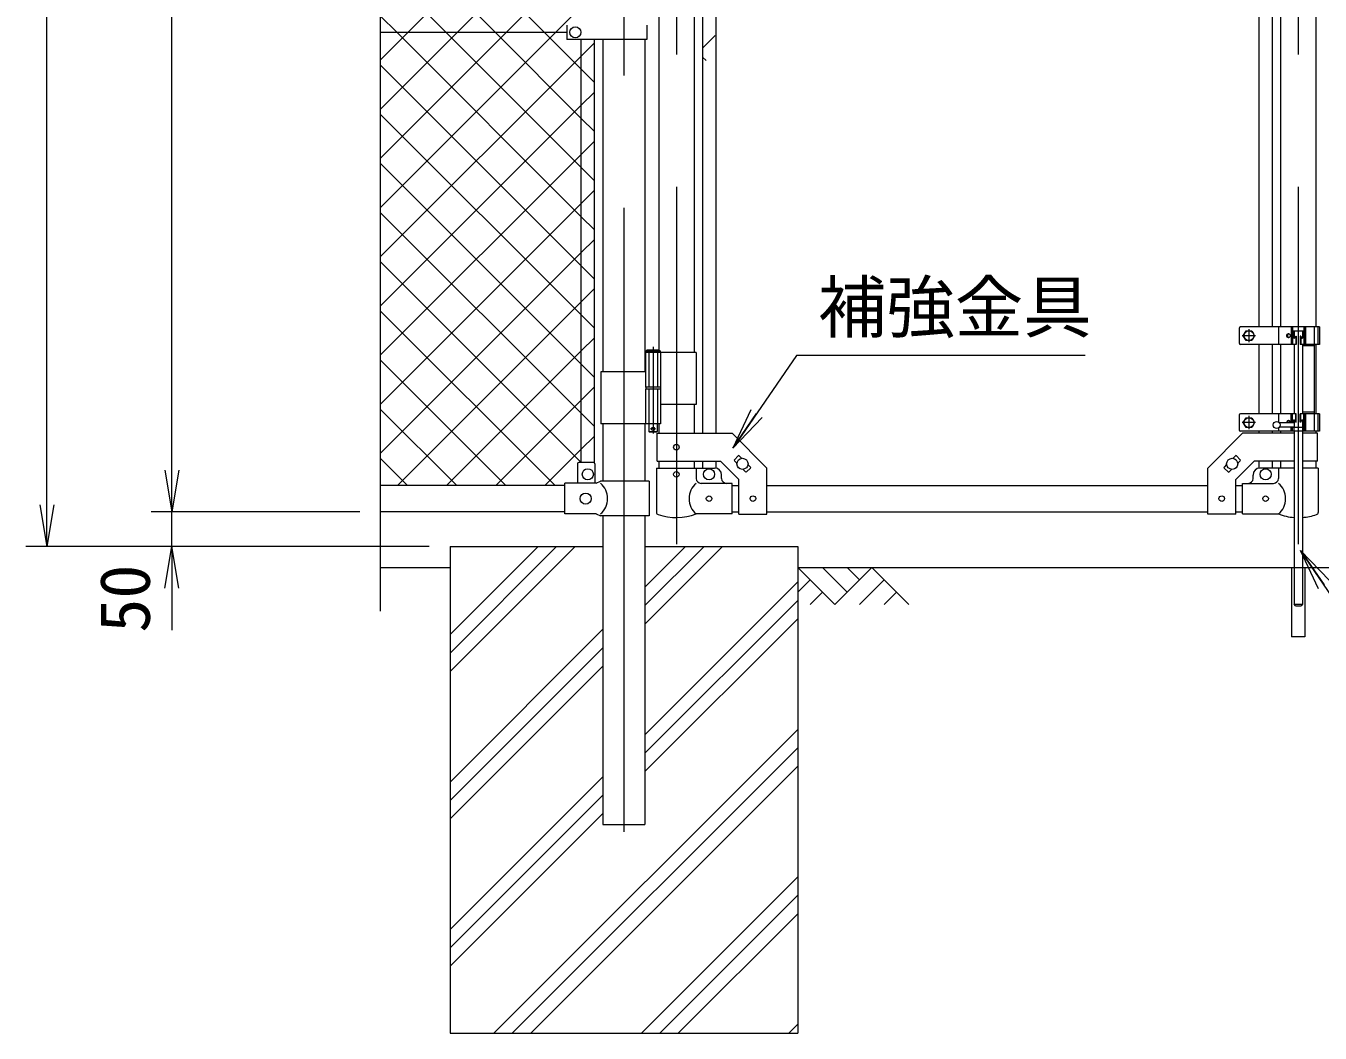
# Model space of a CAD drawing. Units: millimetres, scale not verified. Extents: x -6300 to 6300, y -4455 to 4455.
# Drawn here: x 249 to 2110, y -1340 to 109 of the extents above; entities that cross this region are included whole.
import ezdxf
from ezdxf.enums import TextEntityAlignment as Align

# ---------------------------------------------------------------- set-up
doc = ezdxf.new("R2010")
doc.units = ezdxf.units.MM
doc.header["$LTSCALE"] = 30
for name, pattern in [('DASHED', [7.5, 6, -1.5]), ('USER1', [50.8, 31.75, -6.35, 6.35, -6.35]), ('USER2', [0.375, 0.25, -0.125])]:
    doc.linetypes.add(name, pattern=pattern)
for name, color, linetype, lineweight in [('0-1_D-BMK', 2, 'USER1', 13), ('0-2_D-STR1', 1, 'Continuous', 18), ('0-3_D-STR3', 3, 'Continuous', 13), ('0-4_D-DCR-HCH', 7, 'Continuous', 9), ('0-5_D-BGD', 7, 'Continuous', 9), ('0-6_D-STR4', 7, 'Continuous', 9), ('0-7_D-STR-DIM', 7, 'Continuous', 9), ('0-8_0', 7, 'Continuous', 9), ('0-9_D-STR-TXT', 7, 'Continuous', 9), ('0-A_D-STR2', 7, 'Continuous', 9)]:
    doc.layers.add(name, color=color, linetype=linetype, lineweight=lineweight)
doc.styles.add('ＭＳ ゴシック', font='')
doc.styles.get('ＭＳ ゴシック').set_extended_font_data('MS Gothic')

# ---------------------------------------------------------------- blocks, each defined once
blk = doc.blocks.new('_Open')
at = {"layer": '0-8_0'}
blk.add_line((-30, 5), (0, 0), dxfattribs=at)
blk.add_lwpolyline([(-30, -5), (0, 0), (-30, 0)], dxfattribs=at)

msp = doc.modelspace()

# ---------------------------------------------------------------- linework, layer by layer
at = {"layer": '0-1_D-BMK'}
for p, q in [((1108.84, 2894.97), (1108.84, -1050.85)), ((1184.24, 1401.46), (1184.24, -636.94)), ((2078.44, 1401.46), (2078.44, -636.94)), ((2007.44, -327.27), (2007.44, -346.27)), ((2078.44, -330.27), (2078.44, -636.94)), ((1150.68, -352.86), (1150.68, -477.74)), ((2016.94, -336.77), (1997.94, -336.77)), ((2016.94, -461.77), (1997.94, -461.77)), ((2007.44, -452.27), (2007.44, -471.27)), ((1154.31, -470.77), (1147.06, -470.77))]:
    msp.add_line(p, q, dxfattribs=at)
at = {"layer": '0-2_D-STR1'}
for p, q in [((1158.84, 359.73), (1158.84, -357.77)), ((1209.64, 359.73), (1209.64, -360.77)), ((2053.04, 359.73), (2053.04, -324.27)), ((2103.84, 359.73), (2103.84, -324.27)), ((1078.59, 89.23), (1078.59, -388.77)), ((1078.59, 89.23), (1078.59, -388.77)), ((1139.09, 89.23), (1139.09, -388.77)), ((1139.09, 89.23), (1139.09, -388.77)), ((2053.04, -349.27), (2053.04, -449.27)), ((2103.84, -349.27), (2103.84, -449.27)), ((1209.64, -435.77), (1209.64, -477.22)), ((1078.59, -463.77), (1078.59, -546.17)), ((1078.59, -463.77), (1078.59, -546.17)), ((1139.09, -463.77), (1139.09, -546.17)), ((1139.09, -463.77), (1139.09, -546.17)), ((1158.84, -463.77), (1158.84, -477.22)), ((2053.04, -474.27), (2053.04, -477.22)), ((2103.84, -474.27), (2103.84, -477.22)), ((1158.84, -517.22), (1158.84, -527.27)), ((1209.64, -517.22), (1209.64, -527.27)), ((2053.04, -517.22), (2053.04, -527.27)), ((2103.84, -517.22), (2103.84, -527.27)), ((1023.84, -552.27), (758.84, -552.27)), ((1264.24, -552.27), (1274.24, -552.27)), ((1314.24, -552.27), (1948.44, -552.27)), ((1988.44, -552.27), (1998.44, -552.27)), ((1023.84, -590.27), (758.84, -590.27)), ((1264.24, -590.27), (1274.24, -590.27)), ((1314.24, -590.27), (1948.44, -590.27)), ((1988.44, -590.27), (1998.44, -590.27)), ((1078.59, -596.17), (1078.59, -1040.27)), ((1139.09, -596.17), (1139.09, -1040.27)), ((1078.59, -1040.27), (1139.09, -1040.27))]:
    msp.add_line(p, q, dxfattribs=at)
at = {"layer": '0-3_D-STR3'}
for p, q in [((1221.74, 357.23), (1221.74, -477.22)), ((1240.74, 357.23), (1240.74, -477.22)), ((2021.94, 357.23), (2021.94, -324.27)), ((2040.94, 357.23), (2040.94, -324.27)), ((758.84, 99.73), (1026.84, 99.73)), ((1026.84, 110.23), (1026.84, 89.23)), ((1141.64, 110.23), (1141.64, 89.23)), ((1141.64, 89.23), (1026.84, 89.23)), ((1047.34, -519.17), (1047.34, 89.23)), ((1066.34, -519.85), (1066.34, 89.23)), ((1993.44, -326.27), (1993.44, -347.27)), ((2109.04, -324.27), (1995.44, -324.27)), ((2050.14, -324.27), (2050.14, -349.27)), ((2068.44, -324.27), (2068.44, -349.27)), ((2070.34, -324.27), (2070.34, -349.27)), ((2086.54, -330.27), (2070.34, -330.27)), ((2071.94, -337.27), (2071.94, -330.27)), ((2072.44, -330.27), (2072.44, -339.29)), ((2084.44, -330.27), (2084.44, -339.29)), ((2084.94, -330.27), (2084.94, -337.27)), ((2086.54, -324.27), (2086.54, -349.27)), ((2088.44, -324.27), (2088.44, -349.27)), ((2088.68, -324.27), (2088.68, -349.27)), ((2101.14, -324.27), (2101.14, -474.27)), ((2106.74, -324.27), (2106.74, -349.27)), ((2109.04, -324.27), (2109.04, -349.27)), ((2075.63, -349.27), (1995.44, -349.27)), ((2021.94, -349.27), (2021.94, -449.27)), ((2040.94, -349.27), (2040.94, -449.27)), ((2072.44, -349.27), (2072.44, -449.27)), ((2074.94, -337.27), (2074.94, -349.27)), ((2074.94, -337.27), (2075.63, -337.27)), ((2075.63, -337.27), (2075.63, -349.27)), ((2081.25, -337.27), (2081.25, -349.27)), ((2081.94, -337.27), (2081.25, -337.27)), ((2109.04, -349.27), (2081.25, -349.27)), ((2081.94, -337.27), (2081.94, -349.27)), ((2084.44, -349.27), (2084.44, -449.27)), ((2101.14, -351.57), (2084.44, -351.57)), ((1139.88, -360.77), (1139.88, -410.77)), ((1212.79, -360.77), (1139.88, -360.77)), ((1140.68, -358.77), (1141.68, -357.77)), ((1140.68, -358.77), (1140.68, -360.77)), ((1140.68, -358.77), (1160.68, -358.77)), ((1159.68, -357.77), (1141.68, -357.77)), ((1161.48, -360.77), (1161.48, -410.77)), ((1212.79, -360.77), (1212.79, -435.77)), ((1139.88, -388.77), (1075.54, -388.77)), ((1075.54, -388.77), (1075.54, -463.77)), ((1161.48, -410.77), (1139.88, -410.77)), ((1161.48, -413.77), (1139.88, -413.77)), ((1139.88, -413.77), (1139.88, -463.77)), ((1140.18, -410.77), (1140.18, -413.77)), ((1161.18, -413.77), (1140.18, -413.77)), ((1161.18, -410.77), (1161.18, -413.77)), ((1161.48, -413.77), (1161.48, -463.77)), ((1212.79, -435.77), (1161.59, -435.77)), ((1161.48, -463.77), (1075.54, -463.77)), ((1156.68, -463.77), (1156.68, -474.77)), ((1993.44, -451.27), (1993.44, -472.27)), ((2075.63, -449.27), (1995.44, -449.27)), ((2050.14, -449.27), (2050.14, -461.07)), ((2072.44, -462.27), (2051.44, -462.27)), ((2068.44, -462.27), (2068.44, -449.27)), ((2070.34, -462.27), (2070.34, -449.27)), ((2071.94, -461.27), (2071.94, -462.27)), ((2072.44, -459.26), (2072.44, -468.27)), ((2074.94, -461.27), (2074.94, -449.27)), ((2074.94, -461.27), (2075.63, -461.27)), ((2075.63, -461.27), (2075.63, -449.27)), ((2109.04, -449.27), (2081.25, -449.27)), ((2081.25, -461.27), (2081.25, -449.27)), ((2081.94, -461.27), (2081.25, -461.27)), ((2081.94, -461.27), (2081.94, -449.27)), ((2101.14, -446.97), (2084.44, -446.97)), ((2084.44, -459.26), (2084.44, -468.27)), ((2084.94, -474.27), (2084.94, -461.27)), ((2086.54, -474.27), (2086.54, -449.27)), ((2088.44, -474.27), (2088.44, -449.27)), ((2088.68, -449.27), (2088.68, -474.27)), ((2106.74, -449.27), (2106.74, -474.27)), ((2109.04, -449.27), (2109.04, -474.27)), ((1145.68, -475.77), (1144.68, -474.77)), ((1155.68, -475.77), (1145.68, -475.77)), ((1155.68, -475.77), (1156.68, -474.77)), ((1156.54, -517.22), (1156.54, -477.22)), ((2109.04, -474.27), (1995.44, -474.27)), ((2021.94, -474.27), (2021.94, -477.22)), ((2040.94, -474.27), (2040.94, -477.22)), ((2050.14, -469.48), (2050.14, -474.27)), ((2072.44, -468.27), (2051.44, -468.27)), ((2068.44, -474.27), (2068.44, -468.27)), ((2072.44, -468.27), (2070.34, -468.27)), ((2070.34, -474.27), (2070.34, -468.27)), ((2070.34, -468.27), (2084.94, -468.27)), ((2071.94, -468.27), (2071.94, -474.27)), ((2072.44, -474.27), (2072.44, -723.27)), ((2084.44, -474.27), (2084.44, -723.27)), ((2106.14, -477.22), (2084.44, -477.22)), ((2106.14, -517.22), (2106.14, -477.22)), ((1064.84, -519.17), (1043.84, -519.17)), ((1156.54, -517.22), (1247.67, -517.22)), ((1221.74, -517.22), (1221.74, -527.27)), ((1240.74, -517.22), (1240.74, -527.27)), ((1247.67, -517.22), (1274.24, -543.79)), ((1267.58, -515.21), (1273.23, -509.56)), ((1267.58, -516.63), (1271.29, -520.34)), ((1274.65, -509.56), (1278.36, -513.27)), ((1988.04, -509.56), (1984.32, -513.27)), ((2015.01, -517.22), (1988.44, -543.79)), ((1995.11, -515.21), (1989.45, -509.56)), ((1995.11, -516.63), (1991.39, -520.34)), ((2072.44, -517.22), (2015.01, -517.22)), ((2021.94, -517.22), (2021.94, -527.27)), ((2040.94, -517.22), (2040.94, -527.27)), ((2106.14, -517.22), (2084.44, -517.22)), ((1041.84, -521.17), (1041.84, -549.17)), ((1066.84, -521.17), (1066.84, -549.17)), ((1155.69, -527.27), (1212.79, -527.27)), ((1155.69, -527.27), (1155.69, -590.97)), ((1212.79, -527.27), (1212.79, -542.27)), ((1212.79, -527.27), (1239.24, -527.27)), ((1249.24, -542.27), (1249.24, -537.27)), ((1280.12, -529.18), (1283.84, -532.89)), ((1285.25, -532.89), (1290.91, -527.23)), ((1287.19, -522.1), (1290.91, -525.82)), ((1314.24, -593.47), (1314.24, -527.22)), ((1948.44, -593.47), (1948.44, -527.22)), ((1975.49, -522.1), (1971.78, -525.82)), ((1977.43, -532.89), (1971.78, -527.23)), ((1982.56, -529.18), (1978.85, -532.89)), ((2013.44, -542.27), (2013.44, -537.27)), ((2049.89, -527.27), (2049.89, -542.27)), ((2106.99, -527.27), (2084.44, -527.27)), ((2106.99, -527.27), (2106.99, -590.97)), ((1069.04, -549.17), (1023.84, -549.17)), ((1023.84, -593.17), (1023.84, -549.17)), ((1069.04, -549.17), (1075.04, -546.17)), ((1144.94, -546.17), (1075.04, -546.17)), ((1144.94, -546.17), (1144.94, -596.17)), ((1264.24, -549.27), (1219.79, -549.27)), ((1264.24, -593.27), (1264.24, -549.27)), ((1274.24, -593.47), (1274.24, -543.79)), ((1988.44, -593.47), (1988.44, -543.79)), ((1998.44, -549.27), (2042.89, -549.27)), ((1998.44, -593.27), (1998.44, -549.27)), ((1069.04, -593.17), (1023.84, -593.17)), ((1069.04, -593.17), (1075.04, -596.17)), ((1264.24, -593.27), (1212.79, -593.27)), ((1274.24, -593.47), (1314.24, -593.47)), ((1988.44, -593.47), (1948.44, -593.47)), ((1998.44, -593.27), (2049.89, -593.27)), ((1144.94, -596.17), (1075.04, -596.17)), ((2068.89, -670.27), (2068.89, -770.27)), ((2074.44, -725.27), (2072.44, -723.27)), ((2074.44, -725.27), (2082.44, -725.27))]:
    msp.add_line(p, q, dxfattribs=at)
at = {"layer": '0-3_D-STR3', "linetype": 'USER2'}
msp.add_line((2088.68, -349.27), (2102.68, -349.27), dxfattribs=at)
at = {"layer": '0-3_D-STR3', "linetype": 'DASHED'}
for p, q in [((1144.38, -360.77), (1144.38, -410.77)), ((1156.98, -360.77), (1156.98, -410.77)), ((1144.38, -413.77), (1144.38, -463.77)), ((1156.98, -413.77), (1156.98, -463.77))]:
    msp.add_line(p, q, dxfattribs=at)
at = {"layer": '0-3_D-STR3'}
for points in [[(2011.49, -329.76), (2015.54, -336.77), (2011.49, -343.79), (2003.39, -343.79), (1999.34, -336.77), (2003.39, -329.76)], [(2011.49, -454.76), (2015.54, -461.77), (2011.49, -468.79), (2003.39, -468.79), (1999.34, -461.77), (2003.39, -454.76)]]:
    msp.add_lwpolyline(points, close=True, dxfattribs=at)
for points in [[(1159.68, -357.77), (1160.68, -358.77), (1160.68, -360.77)], [(1144.68, -463.77), (1144.68, -474.77), (1156.68, -474.77)], [(1156.54, -477.22), (1264.24, -477.22), (1314.24, -527.22)], [(2072.44, -477.22), (1998.44, -477.22), (1948.44, -527.22)], [(2072.44, -527.27), (2049.89, -527.27), (2023.44, -527.27)], [(2087.99, -670.27), (2087.99, -770.27), (2068.89, -770.27)], [(2072.44, -723.27), (2084.44, -723.27), (2082.44, -725.27)]]:
    msp.add_lwpolyline(points, dxfattribs=at)
for centre, radius in [((1038.84, 99.73), 8), ((2007.44, -336.77), 7.03), ((2007.44, -461.77), 7.03), ((2047.44, -465.27), 5), ((1150.68, -470.77), 2.5), ((1184.24, -497.22), 4), ((1279.24, -521.22), 8), ((1983.44, -521.22), 8), ((1056.84, -536.17), 8), ((1184.24, -536.27), 4), ((1231.24, -536.27), 8), ((2031.44, -536.27), 8), ((1053.84, -571.17), 8), ((1231.24, -571.27), 4), ((1294.24, -571.22), 4), ((1968.44, -571.22), 4), ((2031.44, -571.27), 4)]:
    msp.add_circle(centre, radius, dxfattribs=at)
for centre, radius, start, end in [((1995.44, -326.27), 2, 90, 180), ((1995.44, -347.27), 2, 180, 270), ((1995.44, -451.27), 2, 90, 180), ((1995.44, -472.27), 2, 180, 270), ((1043.84, -521.17), 2, 90, 180), ((1064.84, -521.17), 2, 0, 90), ((1268.28, -515.92), 1, 135, 225), ((1273.94, -510.26), 1, 45, 135), ((1988.75, -510.26), 1, 45, 135), ((1994.4, -515.92), 1, 315, 45), ((1239.24, -537.27), 10, 0, 90), ((1284.55, -532.18), 1, 225, 315), ((1290.2, -526.53), 1, 315, 45), ((1972.48, -526.53), 1, 135, 225), ((1978.14, -532.18), 1, 225, 315), ((2023.44, -537.27), 10, 90, 180), ((1056.46, -571.17), 28.8, 310.19176, 49.80824), ((1230.99, -571.27), 28.55, 129.59418, 230.40582), ((1219.79, -542.27), 7, 180, 270), ((1256.24, -542.27), 7, 180, 270), ((2006.44, -542.27), 7, 270, 0), ((2042.89, -542.27), 7, 270, 0), ((2031.7, -571.27), 28.55, 309.59418, 50.40582), ((1158.99, -590.97), 3.3, 180, 250.77949), ((1184.24, -518.54), 80, 250.77949, 290.9084), ((2078.44, -518.54), 80, 249.0916, 265.69878), ((2078.44, -518.54), 80, 274.30122, 289.22051), ((2103.69, -590.97), 3.3, 289.22051, 0)]:
    msp.add_arc(centre, radius, start, end, dxfattribs=at)
msp.add_ellipse((2064.29, -336.77), major_axis=(0, 3), ratio=0.839449, dxfattribs=at)
for centre, major_axis, ratio, start_param, end_param in [((2065.45, -336.77), (0, -3), 0.839449, 3.3733968, 6.0513812), ((2072.64, -337.24), (0, -3), 0.766727, 4.7027468, 7.8414058), ((2073.79, -337.24), (0, -3), 0.615242, 4.7027468, 6.0032469), ((2084.24, -337.24), (0, -3), 0.766727, 4.7249648, 7.8636238), ((2083.1, -337.24), (0, -3), 0.615242, 0.2799384, 1.5804385), ((2064.29, -461.77), (0, -3), 0.839449, 1.4033482, 4.8798371), ((2065.45, -461.77), (0, -3), 0.839449, 3.3733968, 4.8798371), ((2072.64, -461.31), (0, 3), 0.766727, 4.7249648, 7.8636238), ((2073.79, -461.31), (0, 3), 0.615242, 0.2799384, 1.5804385), ((2084.24, -461.31), (0, 3), 0.766727, 4.7027468, 7.8414058), ((2083.1, -461.31), (0, 3), 0.615242, 4.7027468, 6.0032469)]:
    msp.add_ellipse(centre, major_axis=major_axis, ratio=ratio, start_param=start_param, end_param=end_param, dxfattribs=at)
at = {"layer": '0-4_D-DCR-HCH'}
for p, q in [((858.84, -819.87), (1038.44, -640.27)), ((858.84, -793.35), (1011.92, -640.27)), ((858.84, -766.84), (985.4, -640.27)), ((1139.09, -751.75), (1250.57, -640.27)), ((1139.09, -725.23), (1224.05, -640.27)), ((1139.09, -698.72), (1197.54, -640.27)), ((1412.05, -723.49), (1358.84, -670.27)), ((1376.58, -688.01), (1358.84, -705.67)), ((1429.79, -705.75), (1394.32, -670.27)), ((1465.27, -670.27), (1412.05, -723.49)), ((1447.62, -688.1), (1429.79, -670.27)), ((1483, -688.01), (1447.37, -723.49)), ((1465.27, -670.27), (1518.48, -723.49)), ((1139.09, -910.85), (1358.84, -691.1)), ((1394.32, -705.75), (1376.5, -723.49)), ((1500.74, -705.75), (1482.92, -723.49)), ((1139.09, -937.37), (1358.84, -717.62)), ((1139.09, -963.88), (1358.84, -744.13)), ((858.84, -978.97), (1078.59, -759.22)), ((858.84, -1005.48), (1078.59, -785.73)), ((858.84, -1032), (1078.59, -812.25)), ((921.8, -1340.27), (1358.84, -903.23)), ((948.32, -1340.27), (1358.84, -929.75)), ((974.83, -1340.27), (1358.84, -956.27)), ((858.84, -1191.1), (1078.59, -971.35)), ((858.84, -1217.62), (1078.59, -997.87)), ((858.84, -1244.13), (1078.59, -1024.38)), ((1133.93, -1340.27), (1358.84, -1115.36)), ((1160.45, -1340.27), (1358.84, -1141.88)), ((1186.97, -1340.27), (1358.84, -1168.4)), ((1346.06, -1340.27), (1358.84, -1327.5))]:
    msp.add_line(p, q, dxfattribs=at)
at = {"layer": '0-5_D-BGD'}
for p, q in [((758.84, -670.27), (858.84, -670.27)), ((1358.84, -670.27), (2858.84, -670.27))]:
    msp.add_line(p, q, dxfattribs=at)
at = {"layer": '0-6_D-STR4'}
for p, q in [((858.84, -640.27), (858.84, -1340.27)), ((858.84, -640.27), (1078.59, -640.27)), ((1139.09, -640.27), (1358.84, -640.27)), ((1358.84, -640.27), (1358.84, -1340.27)), ((858.84, -1340.27), (1358.84, -1340.27))]:
    msp.add_line(p, q, dxfattribs=at)
at = {"layer": '0-7_D-STR-DIM'}
for p, q in [((278.84, -580.27), (278.84, 2799.73)), ((458.84, -530.27), (458.84, 2799.73)), ((758.84, -733.27), (758.84, 1109.07)), ((458.84, -530.27), (458.84, -470.27)), ((728.84, -590.27), (428.84, -590.27)), ((728.84, -590.27), (428.84, -590.27)), ((458.84, -640.27), (458.84, -590.27)), ((828.84, -640.27), (248.84, -640.27)), ((828.84, -640.27), (428.84, -640.27)), ((458.84, -700.27), (458.84, -760.27))]:
    msp.add_line(p, q, dxfattribs=at)
at = {"layer": '0-9_D-STR-TXT'}
for points in [[(1771.9, -365.22), (1356.81, -365.22), (1266.69, -496.76)], [(2540.21, -853.58), (2223.72, -853.58), (2082.85, -647.37)]]:
    msp.add_lwpolyline(points, dxfattribs=at)
at = {"layer": '0-A_D-STR2'}
for p, q in [((994.15, 99.73), (758.84, 335.04)), ((798.68, 99.73), (1047.34, 348.39)), ((923.44, 99.73), (758.84, 264.33)), ((869.39, 99.73), (1047.34, 277.68)), ((940.1, 99.73), (1047.34, 206.96)), ((852.73, 99.73), (758.84, 193.62)), ((1010.81, 99.73), (1047.34, 136.25)), ((782.02, 99.73), (758.84, 122.91)), ((758.84, 59.89), (798.68, 99.73)), ((758.84, -10.82), (869.39, 99.73)), ((758.84, -81.54), (940.1, 99.73)), ((758.84, -152.25), (1010.81, 99.73)), ((1047.34, -165.59), (782.02, 99.73)), ((1047.34, -94.88), (852.73, 99.73)), ((1047.34, -24.17), (923.44, 99.73)), ((1047.34, 46.54), (994.15, 99.73)), ((1221.74, 76.79), (1240.09, 95.14)), ((1047.34, 65.54), (1066.34, 84.54)), ((758.84, -222.96), (1047.34, 65.54)), ((1226.94, 58.97), (1221.74, 64.17)), ((1047.34, -236.3), (758.84, 52.2)), ((1066.34, 27.54), (1047.34, 46.54)), ((1047.34, -5.17), (1066.34, 13.83)), ((758.84, -293.67), (1047.34, -5.17)), ((1047.34, -307.02), (758.84, -18.52)), ((1066.34, -43.17), (1047.34, -24.17)), ((1047.34, -75.88), (1066.34, -56.88)), ((758.84, -364.38), (1047.34, -75.88)), ((1047.34, -377.73), (758.84, -89.23)), ((1066.34, -113.88), (1047.34, -94.88)), ((1047.34, -146.59), (1066.34, -127.59)), ((758.84, -435.09), (1047.34, -146.59)), ((1047.34, -448.44), (758.84, -159.94)), ((1066.34, -184.59), (1047.34, -165.59)), ((1047.34, -217.3), (1066.34, -198.3)), ((758.84, -505.8), (1047.34, -217.3)), ((1066.34, -255.3), (1047.34, -236.3)), ((1047.34, -288.01), (1066.34, -269.01)), ((783.08, -552.27), (1047.34, -288.01)), ((1009.76, -552.27), (758.84, -301.36)), ((1066.34, -326.02), (1047.34, -307.02)), ((1047.34, -358.72), (1066.34, -339.72)), ((939.05, -552.27), (758.84, -372.07)), ((853.79, -552.27), (1047.34, -358.72)), ((1066.34, -396.73), (1047.34, -377.73)), ((1047.34, -429.43), (1066.34, -410.43)), ((868.34, -552.27), (758.84, -442.78)), ((924.5, -552.27), (1047.34, -429.43)), ((1066.34, -467.44), (1047.34, -448.44)), ((1047.34, -500.14), (1066.34, -481.14)), ((995.21, -552.27), (1047.34, -500.14)), ((797.63, -552.27), (758.84, -513.49))]:
    msp.add_line(p, q, dxfattribs=at)
msp.add_lwpolyline([(1047.37, -519.17), (1047.34, -519.15), (758.84, -230.65)], dxfattribs=at)

# ---------------------------------------------------------------- block references
at = {"layer": '0-7_D-STR-DIM', "xscale": 2, "yscale": 2}
for p, rotation in [((458.84, -590.27), 270), ((458.84, -590.27), 270), ((278.84, -640.27), 270), ((458.84, -640.27), 90)]:
    msp.add_blockref('_Open', p, dxfattribs=dict(at, rotation=rotation))
at = {"layer": '0-9_D-STR-TXT', "xscale": 2, "yscale": 2}
for p, rotation in [((1265.56, -498.41), 235.58239), ((2081.72, -645.72), 124.33966)]:
    msp.add_blockref('_Open', p, dxfattribs=dict(at, rotation=rotation))

# ---------------------------------------------------------------- texts
at = {"layer": '0-7_D-STR-DIM', "style": 'ＭＳ ゴシック'}
msp.add_text('50', height=72.14, rotation=90, dxfattribs=at).set_placement((448.72, -764.21), align=Align.BOTTOM_LEFT)
at = {"layer": '0-9_D-STR-TXT', "style": 'ＭＳ ゴシック'}
msp.add_text('補強金具', height=72.14, dxfattribs=at).set_placement((1387.77, -353.3), align=Align.BOTTOM_LEFT)

doc.saveas('drawing.dxf')
